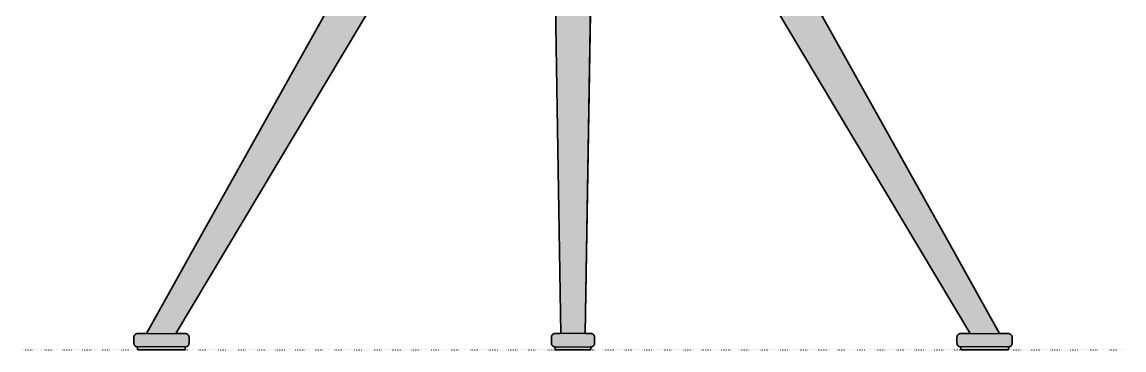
# Model space of a CAD drawing. Header units: millimetres. Extents: x 0 to 1730, y -952 to 439.
# Drawn here: x 990 to 1730, y 0 to 220 of the extents above; entities that cross this region are included whole.
import ezdxf

# ---------------------------------------------------------------- set-up
doc = ezdxf.new("R2010")
doc.units = ezdxf.units.MM
doc.linetypes.add('Dots', pattern=[1, 0, -1])
doc.layers.add('Blocks', color=7, linetype='Continuous')
doc.layers.add('Blocks$Fill', color=7, linetype='Continuous', true_color=0xffffff)
for name, color, linetype, lineweight, true_color in [('Blocks$Inner', 7, 'Continuous', 25, 0x007f00), ('Blocks$Outline', 7, 'Continuous', 35, 0xff3f3f), ('Groud', 7, 'Dots', 25, 0x243775)]:
    doc.layers.add(name, color=color, linetype=linetype, lineweight=lineweight, true_color=true_color)

# ---------------------------------------------------------------- blocks, each defined once
blk = doc.blocks.new('Pyramid 51 Coffee Table Side')
at = {"layer": 'Blocks$Fill'}
blk.add_hatch(color=256, dxfattribs=at).paths.add_polyline_path([(669.9, 439.5), (669.9, 417.5), (619.9, 417.5), (619.9, 415.5), (614.79, 415.5), (612.76, 415.44), (611.81, 415.37), (610.86, 415.27), (609.98, 415.15), (609.55, 415.07), (609.11, 414.99), (608.72, 414.91), (608.33, 414.83), (607.94, 414.73), (607.55, 414.62), (607.23, 414.52), (606.91, 414.42), (606.6, 414.3), (606.45, 414.24), (606.29, 414.17), (606.16, 414.11), (606.03, 414.05), (605.89, 413.99), (605.76, 413.92), (605.66, 413.86), (605.55, 413.79), (605.44, 413.73), (605.34, 413.66), (605.25, 413.59), (605.2, 413.56), (605.16, 413.52), (605.12, 413.49), (605.07, 413.45), (605.03, 413.41), (604.99, 413.38), (604.96, 413.34), (604.92, 413.31), (604.89, 413.27), (604.85, 413.23), (604.82, 413.2), (604.79, 413.16), (604.76, 413.12), (604.74, 413.08), (604.71, 413.05), (604.69, 413.01), (604.67, 412.98), (604.66, 412.95), (604.64, 412.91), (604.62, 412.88), (604.62, 412.86), (604.61, 412.84), (604.6, 412.82), (604.59, 412.8), (604.59, 412.78), (604.58, 412.77), (604.58, 412.75), (604.57, 412.73), (604.57, 412.71), (604.56, 412.69), (604.56, 412.67), (604.55, 412.65), (604.55, 412.63), (604.55, 412.61), (604.55, 412.59), (604.54, 412.58), (604.54, 412.56), (604.54, 412.54), (604.54, 412.52), (604.54, 412.5), (604.54, 412.49), (597.71, 412.49), (452.04, 375.61), (626.46, 64.42), (627.82, 61.98), (656.28, 11), (658.7, 11), (662.17, 11), (662.29, 11), (662.35, 10.99), (662.41, 10.99), (662.47, 10.98), (662.53, 10.97), (662.59, 10.96), (662.65, 10.95), (662.71, 10.94), (662.77, 10.93), (662.83, 10.91), (662.89, 10.89), (662.95, 10.87), (663.01, 10.85), (663.07, 10.83), (663.13, 10.81), (663.19, 10.79), (663.24, 10.76), (663.3, 10.73), (663.35, 10.7), (663.41, 10.67), (663.46, 10.64), (663.51, 10.61), (663.56, 10.58), (663.62, 10.54), (663.66, 10.51), (663.71, 10.47), (663.76, 10.43), (663.81, 10.39), (663.85, 10.35), (663.9, 10.31), (663.94, 10.27), (664.02, 10.18), (664.06, 10.14), (664.1, 10.09), (664.14, 10.04), (664.18, 9.99), (664.21, 9.94), (664.25, 9.89), (664.28, 9.84), (664.31, 9.79), (664.34, 9.74), (664.37, 9.68), (664.4, 9.63), (664.43, 9.57), (664.46, 9.51), (664.48, 9.46), (664.5, 9.4), (664.53, 9.34), (664.55, 9.28), (664.56, 9.22), (664.58, 9.16), (664.6, 9.1), (664.61, 9.04), (664.62, 8.98), (664.64, 8.92), (664.65, 8.86), (664.65, 8.8), (664.66, 8.74), (664.67, 8.68), (664.67, 8.62), (664.67, 8.56), (664.67, 8.5), (664.67, 4.5), (664.67, 4.38), (664.67, 4.32), (664.66, 4.26), (664.65, 4.2), (664.65, 4.14), (664.64, 4.08), (664.62, 4.02), (664.61, 3.96), (664.6, 3.9), (664.58, 3.84), (664.56, 3.78), (664.55, 3.72), (664.53, 3.66), (664.5, 3.6), (664.48, 3.54), (664.46, 3.49), (664.43, 3.43), (664.4, 3.37), (664.37, 3.32), (664.34, 3.26), (664.31, 3.21), (664.28, 3.16), (664.25, 3.11), (664.21, 3.06), (664.18, 3.01), (664.14, 2.96), (664.1, 2.91), (664.06, 2.86), (664.02, 2.82), (663.98, 2.78), (663.94, 2.73), (663.85, 2.65), (663.81, 2.61), (663.76, 2.57), (663.71, 2.53), (663.66, 2.49), (663.62, 2.46), (663.56, 2.42), (663.51, 2.39), (663.46, 2.36), (663.41, 2.33), (663.35, 2.3), (663.3, 2.27), (663.24, 2.24), (663.19, 2.21), (663.13, 2.19), (663.07, 2.17), (663.01, 2.15), (662.95, 2.13), (662.89, 2.11), (662.83, 2.09), (662.77, 2.07), (662.71, 2.06), (662.65, 2.05), (662.59, 2.04), (662.53, 2.03), (662.47, 2.02), (662.41, 2.01), (662.35, 2.01), (662.29, 2), (662.23, 2), (662.17, 2), (662.17, 0), (658.7, 0), (633.64, 0), (630.17, 0), (630.17, 2), (630.05, 2), (629.99, 2.01), (629.93, 2.01), (629.87, 2.02), (629.81, 2.03), (629.75, 2.04), (629.69, 2.05), (629.63, 2.06), (629.57, 2.07), (629.51, 2.09), (629.45, 2.11), (629.39, 2.13), (629.33, 2.15), (629.27, 2.17), (629.22, 2.19), (629.16, 2.21), (629.1, 2.24), (629.05, 2.27), (628.99, 2.3), (628.94, 2.33), (628.88, 2.36), (628.83, 2.39), (628.78, 2.42), (628.73, 2.46), (628.68, 2.49), (628.63, 2.53), (628.58, 2.57), (628.54, 2.61), (628.49, 2.65), (628.45, 2.69), (628.4, 2.73), (628.32, 2.82), (628.28, 2.86), (628.24, 2.91), (628.2, 2.96), (628.17, 3.01), (628.13, 3.06), (628.1, 3.11), (628.06, 3.16), (628.03, 3.21), (628, 3.26), (627.97, 3.32), (627.94, 3.37), (627.91, 3.43), (627.89, 3.49), (627.86, 3.54), (627.84, 3.6), (627.82, 3.66), (627.8, 3.72), (627.78, 3.78), (627.76, 3.84), (627.75, 3.9), (627.73, 3.96), (627.72, 4.02), (627.71, 4.08), (627.7, 4.14), (627.69, 4.2), (627.68, 4.26), (627.68, 4.32), (627.68, 4.38), (627.67, 4.44), (627.67, 4.5), (627.67, 8.5), (627.68, 8.62), (627.68, 8.68), (627.68, 8.74), (627.69, 8.8), (627.7, 8.86), (627.71, 8.92), (627.72, 8.98), (627.73, 9.04), (627.75, 9.1), (627.76, 9.16), (627.78, 9.22), (627.8, 9.28), (627.82, 9.34), (627.84, 9.4), (627.86, 9.46), (627.89, 9.51), (627.91, 9.57), (627.94, 9.63), (627.97, 9.68), (628, 9.74), (628.03, 9.79), (628.06, 9.84), (628.1, 9.89), (628.13, 9.94), (628.17, 9.99), (628.2, 10.04), (628.24, 10.09), (628.28, 10.14), (628.32, 10.18), (628.36, 10.22), (628.4, 10.27), (628.49, 10.35), (628.54, 10.39), (628.58, 10.43), (628.63, 10.47), (628.68, 10.51), (628.73, 10.54), (628.78, 10.58), (628.83, 10.61), (628.88, 10.64), (628.94, 10.67), (628.99, 10.7), (629.05, 10.73), (629.1, 10.76), (629.16, 10.79), (629.22, 10.81), (629.27, 10.83), (629.33, 10.85), (629.39, 10.87), (629.45, 10.89), (629.51, 10.91), (629.57, 10.93), (629.63, 10.94), (629.69, 10.95), (629.75, 10.96), (629.81, 10.97), (629.87, 10.98), (629.93, 10.99), (629.99, 10.99), (630.05, 11), (630.11, 11), (630.17, 11), (630.17, 11), (633.64, 11), (636.47, 11), (422.72, 368.19), (421.4, 368.19), (421.29, 368.17), (421.26, 368.17), (421.23, 368.17), (421.2, 368.17), (421.17, 368.17), (421.17, 368.19), (386.84, 368.19), (384.84, 368.19), (384.4, 368.19), (383.92, 368.19), (378.03, 11), (381.89, 11), (382.01, 11), (382.06, 10.99), (382.12, 10.99), (382.18, 10.98), (382.23, 10.98), (382.29, 10.97), (382.35, 10.96), (382.41, 10.95), (382.46, 10.93), (382.52, 10.92), (382.58, 10.9), (382.64, 10.89), (382.7, 10.87), (382.76, 10.85), (382.81, 10.82), (382.87, 10.8), (382.93, 10.78), (382.99, 10.75), (383.04, 10.72), (383.1, 10.69), (383.15, 10.66), (383.21, 10.63), (383.26, 10.59), (383.31, 10.56), (383.37, 10.52), (383.42, 10.48), (383.47, 10.44), (383.52, 10.4), (383.57, 10.36), (383.62, 10.31), (383.66, 10.27), (383.71, 10.22), (383.75, 10.17), (383.79, 10.13), (383.83, 10.08), (383.87, 10.03), (383.91, 9.97), (383.95, 9.92), (383.99, 9.87), (384.02, 9.81), (384.05, 9.76), (384.08, 9.7), (384.11, 9.65), (384.14, 9.59), (384.17, 9.54), (384.19, 9.48), (384.22, 9.42), (384.24, 9.36), (384.26, 9.3), (384.28, 9.25), (384.3, 9.19), (384.31, 9.13), (384.33, 9.07), (384.34, 9.01), (384.35, 8.95), (384.36, 8.9), (384.37, 8.84), (384.38, 8.78), (384.38, 8.72), (384.39, 8.67), (384.39, 8.61), (384.39, 8.56), (384.39, 8.5), (384.39, 4.5), (384.39, 4.39), (384.39, 4.33), (384.38, 4.28), (384.38, 4.22), (384.37, 4.16), (384.36, 4.1), (384.35, 4.05), (384.34, 3.99), (384.33, 3.93), (384.31, 3.87), (384.3, 3.81), (384.28, 3.75), (384.26, 3.7), (384.24, 3.64), (384.22, 3.58), (384.19, 3.52), (384.17, 3.46), (384.14, 3.41), (384.11, 3.35), (384.08, 3.3), (384.05, 3.24), (384.02, 3.19), (383.99, 3.13), (383.95, 3.08), (383.91, 3.03), (383.87, 2.97), (383.83, 2.92), (383.79, 2.87), (383.75, 2.83), (383.71, 2.78), (383.66, 2.73), (383.62, 2.69), (383.57, 2.64), (383.52, 2.6), (383.47, 2.56), (383.42, 2.52), (383.37, 2.48), (383.31, 2.44), (383.26, 2.41), (383.21, 2.37), (383.15, 2.34), (383.1, 2.31), (383.04, 2.28), (382.99, 2.25), (382.93, 2.22), (382.87, 2.2), (382.81, 2.18), (382.76, 2.15), (382.7, 2.13), (382.64, 2.11), (382.58, 2.1), (382.52, 2.08), (382.46, 2.07), (382.41, 2.05), (382.35, 2.04), (382.29, 2.03), (382.23, 2.02), (382.18, 2.02), (382.12, 2.01), (382.06, 2.01), (382.01, 2), (381.95, 2), (381.89, 2), (381.89, 0), (357.89, 0), (357.89, 2), (357.78, 2), (357.73, 2.01), (357.67, 2.01), (357.61, 2.02), (357.55, 2.02), (357.5, 2.03), (357.44, 2.04), (357.38, 2.05), (357.32, 2.07), (357.26, 2.08), (357.21, 2.1), (357.15, 2.11), (357.09, 2.13), (357.03, 2.15), (356.97, 2.18), (356.92, 2.2), (356.86, 2.22), (356.8, 2.25), (356.75, 2.28), (356.69, 2.31), (356.63, 2.34), (356.58, 2.37), (356.53, 2.41), (356.47, 2.44), (356.42, 2.48), (356.37, 2.52), (356.32, 2.56), (356.27, 2.6), (356.22, 2.64), (356.17, 2.69), (356.13, 2.73), (356.08, 2.78), (356.04, 2.83), (355.99, 2.87), (355.95, 2.92), (355.91, 2.97), (355.87, 3.03), (355.84, 3.08), (355.8, 3.13), (355.77, 3.19), (355.73, 3.24), (355.7, 3.3), (355.67, 3.35), (355.64, 3.41), (355.62, 3.46), (355.59, 3.52), (355.57, 3.58), (355.55, 3.64), (355.53, 3.7), (355.51, 3.75), (355.49, 3.81), (355.47, 3.87), (355.46, 3.93), (355.45, 3.99), (355.44, 4.05), (355.43, 4.1), (355.42, 4.16), (355.41, 4.22), (355.4, 4.28), (355.4, 4.33), (355.4, 4.39), (355.39, 4.44), (355.39, 4.5), (355.39, 8.5), (355.4, 8.61), (355.4, 8.67), (355.4, 8.72), (355.41, 8.78), (355.42, 8.84), (355.43, 8.9), (355.44, 8.95), (355.45, 9.01), (355.46, 9.07), (355.47, 9.13), (355.49, 9.19), (355.51, 9.25), (355.53, 9.3), (355.55, 9.36), (355.57, 9.42), (355.59, 9.48), (355.62, 9.54), (355.64, 9.59), (355.67, 9.65), (355.7, 9.7), (355.73, 9.76), (355.77, 9.81), (355.8, 9.87), (355.84, 9.92), (355.87, 9.97), (355.91, 10.03), (355.95, 10.08), (355.99, 10.13), (356.04, 10.17), (356.08, 10.22), (356.13, 10.27), (356.17, 10.31), (356.22, 10.36), (356.27, 10.4), (356.32, 10.44), (356.37, 10.48), (356.42, 10.52), (356.47, 10.56), (356.53, 10.59), (356.58, 10.63), (356.63, 10.66), (356.69, 10.69), (356.75, 10.72), (356.8, 10.75), (356.86, 10.78), (356.92, 10.8), (356.97, 10.82), (357.03, 10.85), (357.09, 10.87), (357.15, 10.89), (357.21, 10.9), (357.26, 10.92), (357.32, 10.93), (357.38, 10.95), (357.44, 10.96), (357.5, 10.97), (357.55, 10.98), (357.61, 10.98), (357.67, 10.99), (357.73, 10.99), (357.78, 11), (357.84, 11), (357.89, 11), (361.76, 11), (355.86, 368.19), (355.4, 368.19), (354.95, 368.19), (352.95, 368.19), (317.07, 368.19), (103.32, 11), (106.15, 11), (109.62, 11), (109.74, 11), (109.8, 10.99), (109.86, 10.99), (109.92, 10.98), (109.98, 10.97), (110.04, 10.96), (110.1, 10.95), (110.16, 10.94), (110.22, 10.93), (110.28, 10.91), (110.34, 10.89), (110.4, 10.87), (110.46, 10.85), (110.52, 10.83), (110.58, 10.81), (110.63, 10.79), (110.69, 10.76), (110.75, 10.73), (110.8, 10.7), (110.86, 10.67), (110.91, 10.64), (110.96, 10.61), (111.01, 10.58), (111.06, 10.54), (111.11, 10.51), (111.16, 10.47), (111.21, 10.43), (111.26, 10.39), (111.3, 10.35), (111.34, 10.31), (111.39, 10.27), (111.47, 10.18), (111.51, 10.14), (111.55, 10.09), (111.59, 10.04), (111.62, 9.99), (111.66, 9.94), (111.7, 9.89), (111.73, 9.84), (111.76, 9.79), (111.79, 9.74), (111.82, 9.68), (111.85, 9.63), (111.88, 9.57), (111.9, 9.51), (111.93, 9.46), (111.95, 9.4), (111.97, 9.34), (111.99, 9.28), (112.01, 9.22), (112.03, 9.16), (112.05, 9.1), (112.06, 9.04), (112.07, 8.98), (112.08, 8.92), (112.09, 8.86), (112.1, 8.8), (112.11, 8.74), (112.11, 8.68), (112.12, 8.62), (112.12, 8.56), (112.12, 8.5), (112.12, 4.5), (112.12, 4.38), (112.11, 4.32), (112.11, 4.26), (112.1, 4.2), (112.09, 4.14), (112.08, 4.08), (112.07, 4.02), (112.06, 3.96), (112.05, 3.9), (112.03, 3.84), (112.01, 3.78), (111.99, 3.72), (111.97, 3.66), (111.95, 3.6), (111.93, 3.54), (111.9, 3.49), (111.88, 3.43), (111.85, 3.37), (111.82, 3.32), (111.79, 3.26), (111.76, 3.21), (111.73, 3.16), (111.7, 3.11), (111.66, 3.06), (111.62, 3.01), (111.59, 2.96), (111.55, 2.91), (111.51, 2.86), (111.47, 2.82), (111.43, 2.78), (111.39, 2.73), (111.3, 2.65), (111.26, 2.61), (111.21, 2.57), (111.16, 2.53), (111.11, 2.49), (111.06, 2.46), (111.01, 2.42), (110.96, 2.39), (110.91, 2.36), (110.86, 2.33), (110.8, 2.3), (110.75, 2.27), (110.69, 2.24), (110.63, 2.21), (110.58, 2.19), (110.52, 2.17), (110.46, 2.15), (110.4, 2.13), (110.34, 2.11), (110.28, 2.09), (110.22, 2.07), (110.16, 2.06), (110.1, 2.05), (110.04, 2.04), (109.98, 2.03), (109.92, 2.02), (109.86, 2.01), (109.8, 2.01), (109.74, 2), (109.68, 2), (109.62, 2), (109.62, 0), (106.15, 0), (81.09, 0), (77.62, 0), (77.62, 2), (77.5, 2), (77.44, 2.01), (77.38, 2.01), (77.32, 2.02), (77.26, 2.03), (77.2, 2.04), (77.14, 2.05), (77.08, 2.06), (77.02, 2.07), (76.96, 2.09), (76.9, 2.11), (76.84, 2.13), (76.78, 2.15), (76.72, 2.17), (76.66, 2.19), (76.61, 2.21), (76.55, 2.24), (76.49, 2.27), (76.44, 2.3), (76.39, 2.33), (76.33, 2.36), (76.28, 2.39), (76.23, 2.42), (76.18, 2.46), (76.13, 2.49), (76.08, 2.53), (76.03, 2.57), (75.98, 2.61), (75.94, 2.65), (75.9, 2.69), (75.85, 2.73), (75.77, 2.82), (75.73, 2.86), (75.69, 2.91), (75.65, 2.96), (75.62, 3.01), (75.58, 3.06), (75.54, 3.11), (75.51, 3.16), (75.48, 3.21), (75.45, 3.26), (75.42, 3.32), (75.39, 3.37), (75.36, 3.43), (75.34, 3.49), (75.31, 3.54), (75.29, 3.6), (75.27, 3.66), (75.25, 3.72), (75.23, 3.78), (75.21, 3.84), (75.19, 3.9), (75.18, 3.96), (75.17, 4.02), (75.16, 4.08), (75.15, 4.14), (75.14, 4.2), (75.13, 4.26), (75.13, 4.32), (75.12, 4.38), (75.12, 4.44), (75.12, 4.5), (75.12, 8.5), (75.12, 8.62), (75.13, 8.68), (75.13, 8.74), (75.14, 8.8), (75.15, 8.86), (75.16, 8.92), (75.17, 8.98), (75.18, 9.04), (75.19, 9.1), (75.21, 9.16), (75.23, 9.22), (75.25, 9.28), (75.27, 9.34), (75.29, 9.4), (75.31, 9.46), (75.34, 9.51), (75.36, 9.57), (75.39, 9.63), (75.42, 9.68), (75.45, 9.74), (75.48, 9.79), (75.51, 9.84), (75.54, 9.89), (75.58, 9.94), (75.62, 9.99), (75.65, 10.04), (75.69, 10.09), (75.73, 10.14), (75.77, 10.18), (75.81, 10.22), (75.85, 10.27), (75.94, 10.35), (75.98, 10.39), (76.03, 10.43), (76.08, 10.47), (76.13, 10.51), (76.18, 10.54), (76.23, 10.58), (76.28, 10.61), (76.33, 10.64), (76.39, 10.67), (76.44, 10.7), (76.49, 10.73), (76.55, 10.76), (76.61, 10.79), (76.66, 10.81), (76.72, 10.83), (76.78, 10.85), (76.84, 10.87), (76.9, 10.89), (76.96, 10.91), (77.02, 10.93), (77.08, 10.94), (77.14, 10.95), (77.2, 10.96), (77.26, 10.97), (77.32, 10.98), (77.38, 10.99), (77.44, 10.99), (77.5, 11), (77.56, 11), (77.62, 11), (77.62, 11), (81.09, 11), (83.52, 11), (111.97, 61.98), (113.33, 64.42), (287.76, 375.61), (142.09, 412.49), (135.25, 412.49), (135.25, 412.5), (135.25, 412.54), (135.25, 412.56), (135.25, 412.58), (135.25, 412.59), (135.24, 412.61), (135.24, 412.63), (135.24, 412.65), (135.23, 412.67), (135.23, 412.69), (135.23, 412.71), (135.22, 412.73), (135.22, 412.75), (135.21, 412.77), (135.2, 412.78), (135.2, 412.8), (135.19, 412.82), (135.18, 412.84), (135.18, 412.86), (135.17, 412.88), (135.15, 412.91), (135.14, 412.95), (135.12, 412.98), (135.1, 413.01), (135.08, 413.05), (135.06, 413.08), (135.03, 413.12), (135, 413.16), (134.97, 413.2), (134.94, 413.23), (134.9, 413.27), (134.87, 413.31), (134.84, 413.34), (134.8, 413.38), (134.76, 413.41), (134.72, 413.45), (134.68, 413.49), (134.63, 413.52), (134.59, 413.56), (134.54, 413.59), (134.45, 413.66), (134.35, 413.73), (134.24, 413.79), (134.14, 413.86), (134.03, 413.92), (133.9, 413.99), (133.77, 414.05), (133.63, 414.11), (133.5, 414.17), (133.35, 414.24), (133.19, 414.3), (132.88, 414.42), (132.56, 414.52), (132.24, 414.62), (131.85, 414.73), (131.46, 414.83), (131.07, 414.91), (130.68, 414.99), (130.25, 415.07), (129.81, 415.15), (128.93, 415.27), (127.98, 415.37), (127.04, 415.44), (126.02, 415.48), (125, 415.5), (119.89, 415.5), (119.89, 417.5), (69.9, 417.5), (69.9, 439.5), (369.9, 439.5)], flags=0)
at = {"layer": 'Blocks$Inner'}
for points in [[(142.09, 412.49), (317.07, 368.19), (103.32, 11)], [(355.12, 413.48), (361.76, 11)], [(384.67, 413.49), (378.03, 11)], [(83.52, 11), (111.97, 61.98), (113.33, 64.42), (287.76, 375.61)], [(452.04, 375.61), (626.46, 64.42), (627.82, 61.98), (656.28, 11)], [(636.47, 11), (422.72, 368.19), (386.84, 368.19), (384.84, 368.19), (384.4, 368.19), (383.92, 368.19)], [(109.62, 2), (109.62, 0), (106.15, 0), (81.09, 0), (77.62, 0), (77.62, 2)], [(357.89, 2), (357.89, 0), (381.89, 0), (381.89, 2)], [(662.17, 2), (662.17, 0), (658.7, 0), (633.64, 0), (630.17, 0), (630.17, 2)]]:
    blk.add_lwpolyline(points, dxfattribs=at)
for points in [[(111.39, 2.73), (111.34, 2.69), (111.3, 2.65), (111.26, 2.61), (111.21, 2.57), (111.16, 2.53), (111.11, 2.49), (111.06, 2.46), (111.01, 2.42), (110.96, 2.39), (110.91, 2.36), (110.86, 2.33), (110.8, 2.3), (110.75, 2.27), (110.69, 2.24), (110.63, 2.21), (110.58, 2.19), (110.52, 2.17), (110.46, 2.15), (110.4, 2.13), (110.34, 2.11), (110.28, 2.09), (110.22, 2.07), (110.16, 2.06), (110.1, 2.05), (110.04, 2.04), (109.98, 2.03), (109.92, 2.02), (109.86, 2.01), (109.8, 2.01), (109.74, 2), (109.68, 2), (109.62, 2), (106.15, 2), (81.09, 2), (80.67, 2), (77.62, 2), (77.56, 2), (77.5, 2), (77.44, 2.01), (77.38, 2.01), (77.32, 2.02), (77.26, 2.03), (77.2, 2.04), (77.14, 2.05), (77.08, 2.06), (77.02, 2.07), (76.96, 2.09), (76.9, 2.11), (76.84, 2.13), (76.78, 2.15), (76.72, 2.17), (76.66, 2.19), (76.61, 2.21), (76.55, 2.24), (76.49, 2.27), (76.44, 2.3), (76.39, 2.33), (76.33, 2.36), (76.28, 2.39), (76.23, 2.42), (76.18, 2.46), (76.13, 2.49), (76.08, 2.53), (76.03, 2.57), (75.98, 2.61), (75.94, 2.65), (75.9, 2.69), (75.85, 2.73), (75.81, 2.78), (75.77, 2.82), (75.73, 2.86), (75.69, 2.91), (75.65, 2.96), (75.62, 3.01), (75.58, 3.06), (75.54, 3.11), (75.51, 3.16), (75.48, 3.21), (75.45, 3.26), (75.42, 3.32), (75.39, 3.37), (75.36, 3.43), (75.34, 3.49), (75.31, 3.54), (75.29, 3.6), (75.27, 3.66), (75.25, 3.72), (75.23, 3.78), (75.21, 3.84), (75.19, 3.9), (75.18, 3.96), (75.17, 4.02), (75.16, 4.08), (75.15, 4.14), (75.14, 4.2), (75.13, 4.26), (75.13, 4.32), (75.12, 4.38), (75.12, 4.44), (75.12, 4.5), (75.12, 8.5), (75.12, 8.56), (75.12, 8.62), (75.13, 8.68), (75.13, 8.74), (75.14, 8.8), (75.15, 8.86), (75.16, 8.92), (75.17, 8.98), (75.18, 9.04), (75.19, 9.1), (75.21, 9.16), (75.23, 9.22), (75.25, 9.28), (75.27, 9.34), (75.29, 9.4), (75.31, 9.46), (75.34, 9.51), (75.36, 9.57), (75.39, 9.63), (75.42, 9.68), (75.45, 9.74), (75.48, 9.79), (75.51, 9.84), (75.54, 9.89), (75.58, 9.94), (75.62, 9.99), (75.65, 10.04), (75.69, 10.09), (75.73, 10.14), (75.77, 10.18), (75.81, 10.22), (75.85, 10.27), (75.9, 10.31), (75.94, 10.35), (75.98, 10.39), (76.03, 10.43), (76.08, 10.47), (76.13, 10.51), (76.18, 10.54), (76.23, 10.58), (76.28, 10.61), (76.33, 10.64), (76.39, 10.67), (76.44, 10.7), (76.49, 10.73), (76.55, 10.76), (76.61, 10.79), (76.66, 10.81), (76.72, 10.83), (76.78, 10.85), (76.84, 10.87), (76.9, 10.89), (76.96, 10.91), (77.02, 10.93), (77.08, 10.94), (77.14, 10.95), (77.2, 10.96), (77.26, 10.97), (77.32, 10.98), (77.38, 10.99), (77.44, 10.99), (77.5, 11), (77.56, 11), (77.62, 11), (81.09, 11), (106.15, 11), (109.62, 11), (109.68, 11), (109.74, 11), (109.8, 10.99), (109.86, 10.99), (109.92, 10.98), (109.98, 10.97), (110.04, 10.96), (110.1, 10.95), (110.16, 10.94), (110.22, 10.93), (110.28, 10.91), (110.34, 10.89), (110.4, 10.87), (110.46, 10.85), (110.52, 10.83), (110.58, 10.81), (110.63, 10.79), (110.69, 10.76), (110.75, 10.73), (110.8, 10.7), (110.86, 10.67), (110.91, 10.64), (110.96, 10.61), (111.01, 10.58), (111.06, 10.54), (111.11, 10.51), (111.16, 10.47), (111.21, 10.43), (111.26, 10.39), (111.3, 10.35), (111.34, 10.31), (111.39, 10.27), (111.43, 10.22), (111.47, 10.18), (111.51, 10.14), (111.55, 10.09), (111.59, 10.04), (111.62, 9.99), (111.66, 9.94), (111.7, 9.89), (111.73, 9.84), (111.76, 9.79), (111.79, 9.74), (111.82, 9.68), (111.85, 9.63), (111.88, 9.57), (111.9, 9.51), (111.93, 9.46), (111.95, 9.4), (111.97, 9.34), (111.99, 9.28), (112.01, 9.22), (112.03, 9.16), (112.05, 9.1), (112.06, 9.04), (112.07, 8.98), (112.08, 8.92), (112.09, 8.86), (112.1, 8.8), (112.11, 8.74), (112.11, 8.68), (112.12, 8.62), (112.12, 8.56), (112.12, 8.5), (112.12, 4.5), (112.12, 4.44), (112.12, 4.38), (112.11, 4.32), (112.11, 4.26), (112.1, 4.2), (112.09, 4.14), (112.08, 4.08), (112.07, 4.02), (112.06, 3.96), (112.05, 3.9), (112.03, 3.84), (112.01, 3.78), (111.99, 3.72), (111.97, 3.66), (111.95, 3.6), (111.93, 3.54), (111.9, 3.49), (111.88, 3.43), (111.85, 3.37), (111.82, 3.32), (111.79, 3.26), (111.76, 3.21), (111.73, 3.16), (111.7, 3.11), (111.66, 3.06), (111.62, 3.01), (111.59, 2.96), (111.55, 2.91), (111.51, 2.86), (111.47, 2.82), (111.43, 2.78)], [(355.39, 4.5), (355.39, 4.44), (355.4, 4.39), (355.4, 4.33), (355.4, 4.28), (355.41, 4.22), (355.42, 4.16), (355.43, 4.1), (355.44, 4.05), (355.45, 3.99), (355.46, 3.93), (355.47, 3.87), (355.49, 3.81), (355.51, 3.75), (355.53, 3.7), (355.55, 3.64), (355.57, 3.58), (355.59, 3.52), (355.62, 3.46), (355.64, 3.41), (355.67, 3.35), (355.7, 3.3), (355.73, 3.24), (355.77, 3.19), (355.8, 3.13), (355.84, 3.08), (355.87, 3.03), (355.91, 2.97), (355.95, 2.92), (355.99, 2.87), (356.04, 2.83), (356.08, 2.78), (356.13, 2.73), (356.17, 2.69), (356.22, 2.64), (356.27, 2.6), (356.32, 2.56), (356.37, 2.52), (356.42, 2.48), (356.47, 2.44), (356.53, 2.41), (356.58, 2.37), (356.63, 2.34), (356.69, 2.31), (356.75, 2.28), (356.8, 2.25), (356.86, 2.22), (356.92, 2.2), (356.97, 2.18), (357.03, 2.15), (357.09, 2.13), (357.15, 2.11), (357.21, 2.1), (357.26, 2.08), (357.32, 2.07), (357.38, 2.05), (357.44, 2.04), (357.5, 2.03), (357.55, 2.02), (357.61, 2.02), (357.67, 2.01), (357.73, 2.01), (357.78, 2), (357.84, 2), (357.89, 2), (381.89, 2), (381.95, 2), (382.01, 2), (382.06, 2.01), (382.12, 2.01), (382.18, 2.02), (382.23, 2.02), (382.29, 2.03), (382.35, 2.04), (382.41, 2.05), (382.46, 2.07), (382.52, 2.08), (382.58, 2.1), (382.64, 2.11), (382.7, 2.13), (382.76, 2.15), (382.81, 2.18), (382.87, 2.2), (382.93, 2.22), (382.99, 2.25), (383.04, 2.28), (383.1, 2.31), (383.15, 2.34), (383.21, 2.37), (383.26, 2.41), (383.31, 2.44), (383.37, 2.48), (383.42, 2.52), (383.47, 2.56), (383.52, 2.6), (383.57, 2.64), (383.62, 2.69), (383.66, 2.73), (383.71, 2.78), (383.75, 2.83), (383.79, 2.87), (383.83, 2.92), (383.87, 2.97), (383.91, 3.03), (383.95, 3.08), (383.99, 3.13), (384.02, 3.19), (384.05, 3.24), (384.08, 3.3), (384.11, 3.35), (384.14, 3.41), (384.17, 3.46), (384.19, 3.52), (384.22, 3.58), (384.24, 3.64), (384.26, 3.7), (384.28, 3.75), (384.3, 3.81), (384.31, 3.87), (384.33, 3.93), (384.34, 3.99), (384.35, 4.05), (384.36, 4.1), (384.37, 4.16), (384.38, 4.22), (384.38, 4.28), (384.39, 4.33), (384.39, 4.39), (384.39, 4.44), (384.39, 4.5), (384.39, 8.5), (384.39, 8.56), (384.39, 8.61), (384.39, 8.67), (384.38, 8.72), (384.38, 8.78), (384.37, 8.84), (384.36, 8.9), (384.35, 8.95), (384.34, 9.01), (384.33, 9.07), (384.31, 9.13), (384.3, 9.19), (384.28, 9.25), (384.26, 9.3), (384.24, 9.36), (384.22, 9.42), (384.19, 9.48), (384.17, 9.54), (384.14, 9.59), (384.11, 9.65), (384.08, 9.7), (384.05, 9.76), (384.02, 9.81), (383.99, 9.87), (383.95, 9.92), (383.91, 9.97), (383.87, 10.03), (383.83, 10.08), (383.79, 10.13), (383.75, 10.17), (383.71, 10.22), (383.66, 10.27), (383.62, 10.31), (383.57, 10.36), (383.52, 10.4), (383.47, 10.44), (383.42, 10.48), (383.37, 10.52), (383.31, 10.56), (383.26, 10.59), (383.21, 10.63), (383.15, 10.66), (383.1, 10.69), (383.04, 10.72), (382.99, 10.75), (382.93, 10.78), (382.87, 10.8), (382.81, 10.82), (382.76, 10.85), (382.7, 10.87), (382.64, 10.89), (382.58, 10.9), (382.52, 10.92), (382.46, 10.93), (382.41, 10.95), (382.35, 10.96), (382.29, 10.97), (382.23, 10.98), (382.18, 10.98), (382.12, 10.99), (382.06, 10.99), (382.01, 11), (381.95, 11), (381.89, 11), (357.89, 11), (357.84, 11), (357.78, 11), (357.73, 10.99), (357.67, 10.99), (357.61, 10.98), (357.55, 10.98), (357.5, 10.97), (357.44, 10.96), (357.38, 10.95), (357.32, 10.93), (357.26, 10.92), (357.21, 10.9), (357.15, 10.89), (357.09, 10.87), (357.03, 10.85), (356.97, 10.82), (356.92, 10.8), (356.86, 10.78), (356.8, 10.75), (356.75, 10.72), (356.69, 10.69), (356.63, 10.66), (356.58, 10.63), (356.53, 10.59), (356.47, 10.56), (356.42, 10.52), (356.37, 10.48), (356.32, 10.44), (356.27, 10.4), (356.22, 10.36), (356.17, 10.31), (356.13, 10.27), (356.08, 10.22), (356.04, 10.17), (355.99, 10.13), (355.95, 10.08), (355.91, 10.03), (355.87, 9.97), (355.84, 9.92), (355.8, 9.87), (355.77, 9.81), (355.73, 9.76), (355.7, 9.7), (355.67, 9.65), (355.64, 9.59), (355.62, 9.54), (355.59, 9.48), (355.57, 9.42), (355.55, 9.36), (355.53, 9.3), (355.51, 9.25), (355.49, 9.19), (355.47, 9.13), (355.46, 9.07), (355.45, 9.01), (355.44, 8.95), (355.43, 8.9), (355.42, 8.84), (355.41, 8.78), (355.4, 8.72), (355.4, 8.67), (355.4, 8.61), (355.39, 8.56), (355.39, 8.5)], [(662.17, 2), (658.7, 2), (633.64, 2), (630.17, 2), (630.11, 2), (630.05, 2), (629.99, 2.01), (629.93, 2.01), (629.87, 2.02), (629.81, 2.03), (629.75, 2.04), (629.69, 2.05), (629.63, 2.06), (629.57, 2.07), (629.51, 2.09), (629.45, 2.11), (629.39, 2.13), (629.33, 2.15), (629.27, 2.17), (629.22, 2.19), (629.16, 2.21), (629.1, 2.24), (629.05, 2.27), (628.99, 2.3), (628.94, 2.33), (628.88, 2.36), (628.83, 2.39), (628.78, 2.42), (628.73, 2.46), (628.68, 2.49), (628.63, 2.53), (628.58, 2.57), (628.54, 2.61), (628.49, 2.65), (628.45, 2.69), (628.4, 2.73), (628.36, 2.78), (628.32, 2.82), (628.28, 2.86), (628.24, 2.91), (628.2, 2.96), (628.17, 3.01), (628.13, 3.06), (628.1, 3.11), (628.06, 3.16), (628.03, 3.21), (628, 3.26), (627.97, 3.32), (627.94, 3.37), (627.91, 3.43), (627.89, 3.49), (627.86, 3.54), (627.84, 3.6), (627.82, 3.66), (627.8, 3.72), (627.78, 3.78), (627.76, 3.84), (627.75, 3.9), (627.73, 3.96), (627.72, 4.02), (627.71, 4.08), (627.7, 4.14), (627.69, 4.2), (627.68, 4.26), (627.68, 4.32), (627.68, 4.38), (627.67, 4.44), (627.67, 4.5), (627.67, 8.5), (627.67, 8.56), (627.68, 8.62), (627.68, 8.68), (627.68, 8.74), (627.69, 8.8), (627.7, 8.86), (627.71, 8.92), (627.72, 8.98), (627.73, 9.04), (627.75, 9.1), (627.76, 9.16), (627.78, 9.22), (627.8, 9.28), (627.82, 9.34), (627.84, 9.4), (627.86, 9.46), (627.89, 9.51), (627.91, 9.57), (627.94, 9.63), (627.97, 9.68), (628, 9.74), (628.03, 9.79), (628.06, 9.84), (628.1, 9.89), (628.13, 9.94), (628.17, 9.99), (628.2, 10.04), (628.24, 10.09), (628.28, 10.14), (628.32, 10.18), (628.36, 10.22), (628.4, 10.27), (628.45, 10.31), (628.49, 10.35), (628.54, 10.39), (628.58, 10.43), (628.63, 10.47), (628.68, 10.51), (628.73, 10.54), (628.78, 10.58), (628.83, 10.61), (628.88, 10.64), (628.94, 10.67), (628.99, 10.7), (629.05, 10.73), (629.1, 10.76), (629.16, 10.79), (629.22, 10.81), (629.27, 10.83), (629.33, 10.85), (629.39, 10.87), (629.45, 10.89), (629.51, 10.91), (629.57, 10.93), (629.63, 10.94), (629.69, 10.95), (629.75, 10.96), (629.81, 10.97), (629.87, 10.98), (629.93, 10.99), (629.99, 10.99), (630.05, 11), (630.11, 11), (630.17, 11), (633.64, 11), (658.7, 11), (662.17, 11), (662.23, 11), (662.29, 11), (662.35, 10.99), (662.41, 10.99), (662.47, 10.98), (662.53, 10.97), (662.59, 10.96), (662.65, 10.95), (662.71, 10.94), (662.77, 10.93), (662.83, 10.91), (662.89, 10.89), (662.95, 10.87), (663.01, 10.85), (663.07, 10.83), (663.13, 10.81), (663.19, 10.79), (663.24, 10.76), (663.3, 10.73), (663.35, 10.7), (663.41, 10.67), (663.46, 10.64), (663.51, 10.61), (663.56, 10.58), (663.62, 10.54), (663.66, 10.51), (663.71, 10.47), (663.76, 10.43), (663.81, 10.39), (663.85, 10.35), (663.9, 10.31), (663.94, 10.27), (663.98, 10.22), (664.02, 10.18), (664.06, 10.14), (664.1, 10.09), (664.14, 10.04), (664.18, 9.99), (664.21, 9.94), (664.25, 9.89), (664.28, 9.84), (664.31, 9.79), (664.34, 9.74), (664.37, 9.68), (664.4, 9.63), (664.43, 9.57), (664.46, 9.51), (664.48, 9.46), (664.5, 9.4), (664.53, 9.34), (664.55, 9.28), (664.56, 9.22), (664.58, 9.16), (664.6, 9.1), (664.61, 9.04), (664.62, 8.98), (664.64, 8.92), (664.65, 8.86), (664.65, 8.8), (664.66, 8.74), (664.67, 8.68), (664.67, 8.62), (664.67, 8.56), (664.67, 8.5), (664.67, 4.5), (664.67, 4.44), (664.67, 4.38), (664.67, 4.32), (664.66, 4.26), (664.65, 4.2), (664.65, 4.14), (664.64, 4.08), (664.62, 4.02), (664.61, 3.96), (664.6, 3.9), (664.58, 3.84), (664.56, 3.78), (664.55, 3.72), (664.53, 3.66), (664.5, 3.6), (664.48, 3.54), (664.46, 3.49), (664.43, 3.43), (664.4, 3.37), (664.37, 3.32), (664.34, 3.26), (664.31, 3.21), (664.28, 3.16), (664.25, 3.11), (664.21, 3.06), (664.18, 3.01), (664.14, 2.96), (664.1, 2.91), (664.06, 2.86), (664.02, 2.82), (663.98, 2.78), (663.94, 2.73), (663.9, 2.69), (663.85, 2.65), (663.81, 2.61), (663.76, 2.57), (663.71, 2.53), (663.66, 2.49), (663.62, 2.46), (663.56, 2.42), (663.51, 2.39), (663.46, 2.36), (663.41, 2.33), (663.35, 2.3), (663.3, 2.27), (663.24, 2.24), (663.19, 2.21), (663.13, 2.19), (663.07, 2.17), (663.01, 2.15), (662.95, 2.13), (662.89, 2.11), (662.83, 2.09), (662.77, 2.07), (662.71, 2.06), (662.65, 2.05), (662.59, 2.04), (662.53, 2.03), (662.47, 2.02), (662.41, 2.01), (662.35, 2.01), (662.29, 2), (662.23, 2)]]:
    blk.add_lwpolyline(points, close=True, dxfattribs=at)
at = {"layer": 'Blocks$Outline'}
for points in [[(113.33, 64.42), (287.76, 375.61)], [(452.04, 375.61), (626.46, 64.42)], [(317.07, 368.19), (103.32, 11)], [(361.76, 11), (355.86, 368.19)], [(383.92, 368.19), (378.03, 11)], [(636.47, 11), (422.72, 368.19)], [(83.52, 11), (111.97, 61.98)], [(111.97, 61.98), (113.33, 64.42)], [(626.46, 64.42), (627.82, 61.98)], [(627.82, 61.98), (656.28, 11)], [(75.12, 8.5), (75.12, 8.56), (75.12, 8.62), (75.13, 8.68), (75.13, 8.74), (75.14, 8.8), (75.15, 8.86), (75.16, 8.92), (75.17, 8.98), (75.18, 9.04), (75.19, 9.1), (75.21, 9.16), (75.23, 9.22), (75.25, 9.28), (75.27, 9.34), (75.29, 9.4), (75.31, 9.46), (75.34, 9.51), (75.36, 9.57), (75.39, 9.63), (75.42, 9.68), (75.45, 9.74), (75.48, 9.79), (75.51, 9.84), (75.54, 9.89), (75.58, 9.94), (75.62, 9.99), (75.65, 10.04), (75.69, 10.09), (75.73, 10.14), (75.77, 10.18), (75.81, 10.22), (75.85, 10.27)], [(75.12, 4.5), (75.12, 8.5)], [(75.85, 10.27), (75.9, 10.31), (75.94, 10.35), (75.98, 10.39), (76.03, 10.43), (76.08, 10.47), (76.13, 10.51), (76.18, 10.54), (76.23, 10.58), (76.28, 10.61), (76.33, 10.64), (76.39, 10.67), (76.44, 10.7), (76.49, 10.73), (76.55, 10.76), (76.61, 10.79), (76.66, 10.81), (76.72, 10.83), (76.78, 10.85), (76.84, 10.87), (76.9, 10.89), (76.96, 10.91), (77.02, 10.93), (77.08, 10.94), (77.14, 10.95), (77.2, 10.96), (77.26, 10.97), (77.32, 10.98), (77.38, 10.99), (77.44, 10.99), (77.5, 11), (77.56, 11), (77.62, 11)], [(77.62, 11), (77.62, 11)], [(77.62, 11), (81.09, 11)], [(81.09, 11), (83.52, 11)], [(103.32, 11), (106.15, 11)], [(106.15, 11), (109.62, 11)], [(109.62, 11), (109.68, 11), (109.74, 11), (109.8, 10.99), (109.86, 10.99), (109.92, 10.98), (109.98, 10.97), (110.04, 10.96), (110.1, 10.95), (110.16, 10.94), (110.22, 10.93), (110.28, 10.91), (110.34, 10.89), (110.4, 10.87), (110.46, 10.85), (110.52, 10.83), (110.58, 10.81), (110.63, 10.79), (110.69, 10.76), (110.75, 10.73), (110.8, 10.7), (110.86, 10.67), (110.91, 10.64), (110.96, 10.61), (111.01, 10.58), (111.06, 10.54), (111.11, 10.51), (111.16, 10.47), (111.21, 10.43), (111.26, 10.39), (111.3, 10.35), (111.34, 10.31), (111.39, 10.27)], [(111.39, 10.27), (111.43, 10.22), (111.47, 10.18), (111.51, 10.14), (111.55, 10.09), (111.59, 10.04), (111.62, 9.99), (111.66, 9.94), (111.7, 9.89), (111.73, 9.84), (111.76, 9.79), (111.79, 9.74), (111.82, 9.68), (111.85, 9.63), (111.88, 9.57), (111.9, 9.51), (111.93, 9.46), (111.95, 9.4), (111.97, 9.34), (111.99, 9.28), (112.01, 9.22), (112.03, 9.16), (112.05, 9.1), (112.06, 9.04), (112.07, 8.98), (112.08, 8.92), (112.09, 8.86), (112.1, 8.8), (112.11, 8.74), (112.11, 8.68), (112.12, 8.62), (112.12, 8.56), (112.12, 8.5)], [(112.12, 8.5), (112.12, 4.5)], [(355.39, 8.5), (355.39, 8.56), (355.4, 8.61), (355.4, 8.67), (355.4, 8.72), (355.41, 8.78), (355.42, 8.84), (355.43, 8.9), (355.44, 8.95), (355.45, 9.01), (355.46, 9.07), (355.47, 9.13), (355.49, 9.19), (355.51, 9.25), (355.53, 9.3), (355.55, 9.36), (355.57, 9.42), (355.59, 9.48), (355.62, 9.54), (355.64, 9.59), (355.67, 9.65), (355.7, 9.7), (355.73, 9.76), (355.77, 9.81), (355.8, 9.87), (355.84, 9.92), (355.87, 9.97), (355.91, 10.03), (355.95, 10.08), (355.99, 10.13), (356.04, 10.17), (356.08, 10.22), (356.13, 10.27), (356.17, 10.31), (356.22, 10.36), (356.27, 10.4), (356.32, 10.44), (356.37, 10.48), (356.42, 10.52), (356.47, 10.56), (356.53, 10.59), (356.58, 10.63), (356.63, 10.66), (356.69, 10.69), (356.75, 10.72), (356.8, 10.75), (356.86, 10.78), (356.92, 10.8), (356.97, 10.82), (357.03, 10.85), (357.09, 10.87), (357.15, 10.89), (357.21, 10.9), (357.26, 10.92), (357.32, 10.93), (357.38, 10.95), (357.44, 10.96), (357.5, 10.97), (357.55, 10.98), (357.61, 10.98), (357.67, 10.99), (357.73, 10.99), (357.78, 11), (357.84, 11), (357.89, 11)], [(355.39, 4.5), (355.39, 8.5)], [(357.89, 11), (361.76, 11)], [(378.03, 11), (381.89, 11)], [(381.89, 11), (381.95, 11), (382.01, 11), (382.06, 10.99), (382.12, 10.99), (382.18, 10.98), (382.23, 10.98), (382.29, 10.97), (382.35, 10.96), (382.41, 10.95), (382.46, 10.93), (382.52, 10.92), (382.58, 10.9), (382.64, 10.89), (382.7, 10.87), (382.76, 10.85), (382.81, 10.82), (382.87, 10.8), (382.93, 10.78), (382.99, 10.75), (383.04, 10.72), (383.1, 10.69), (383.15, 10.66), (383.21, 10.63), (383.26, 10.59), (383.31, 10.56), (383.37, 10.52), (383.42, 10.48), (383.47, 10.44), (383.52, 10.4), (383.57, 10.36), (383.62, 10.31), (383.66, 10.27), (383.71, 10.22), (383.75, 10.17), (383.79, 10.13), (383.83, 10.08), (383.87, 10.03), (383.91, 9.97), (383.95, 9.92), (383.99, 9.87), (384.02, 9.81), (384.05, 9.76), (384.08, 9.7), (384.11, 9.65), (384.14, 9.59), (384.17, 9.54), (384.19, 9.48), (384.22, 9.42), (384.24, 9.36), (384.26, 9.3), (384.28, 9.25), (384.3, 9.19), (384.31, 9.13), (384.33, 9.07), (384.34, 9.01), (384.35, 8.95), (384.36, 8.9), (384.37, 8.84), (384.38, 8.78), (384.38, 8.72), (384.39, 8.67), (384.39, 8.61), (384.39, 8.56), (384.39, 8.5)], [(384.39, 8.5), (384.39, 4.5)], [(627.67, 8.5), (627.67, 8.56), (627.68, 8.62), (627.68, 8.68), (627.68, 8.74), (627.69, 8.8), (627.7, 8.86), (627.71, 8.92), (627.72, 8.98), (627.73, 9.04), (627.75, 9.1), (627.76, 9.16), (627.78, 9.22), (627.8, 9.28), (627.82, 9.34), (627.84, 9.4), (627.86, 9.46), (627.89, 9.51), (627.91, 9.57), (627.94, 9.63), (627.97, 9.68), (628, 9.74), (628.03, 9.79), (628.06, 9.84), (628.1, 9.89), (628.13, 9.94), (628.17, 9.99), (628.2, 10.04), (628.24, 10.09), (628.28, 10.14), (628.32, 10.18), (628.36, 10.22), (628.4, 10.27)], [(627.67, 4.5), (627.67, 8.5)], [(628.4, 10.27), (628.45, 10.31), (628.49, 10.35), (628.54, 10.39), (628.58, 10.43), (628.63, 10.47), (628.68, 10.51), (628.73, 10.54), (628.78, 10.58), (628.83, 10.61), (628.88, 10.64), (628.94, 10.67), (628.99, 10.7), (629.05, 10.73), (629.1, 10.76), (629.16, 10.79), (629.22, 10.81), (629.27, 10.83), (629.33, 10.85), (629.39, 10.87), (629.45, 10.89), (629.51, 10.91), (629.57, 10.93), (629.63, 10.94), (629.69, 10.95), (629.75, 10.96), (629.81, 10.97), (629.87, 10.98), (629.93, 10.99), (629.99, 10.99), (630.05, 11), (630.11, 11), (630.17, 11)], [(630.17, 11), (630.17, 11)], [(630.17, 11), (633.64, 11)], [(633.64, 11), (636.47, 11)], [(656.28, 11), (658.7, 11)], [(658.7, 11), (662.17, 11)], [(662.17, 11), (662.23, 11), (662.29, 11), (662.35, 10.99), (662.41, 10.99), (662.47, 10.98), (662.53, 10.97), (662.59, 10.96), (662.65, 10.95), (662.71, 10.94), (662.77, 10.93), (662.83, 10.91), (662.89, 10.89), (662.95, 10.87), (663.01, 10.85), (663.07, 10.83), (663.13, 10.81), (663.19, 10.79), (663.24, 10.76), (663.3, 10.73), (663.35, 10.7), (663.41, 10.67), (663.46, 10.64), (663.51, 10.61), (663.56, 10.58), (663.62, 10.54), (663.66, 10.51), (663.71, 10.47), (663.76, 10.43), (663.81, 10.39), (663.85, 10.35), (663.9, 10.31), (663.94, 10.27)], [(663.94, 10.27), (663.98, 10.22), (664.02, 10.18), (664.06, 10.14), (664.1, 10.09), (664.14, 10.04), (664.18, 9.99), (664.21, 9.94), (664.25, 9.89), (664.28, 9.84), (664.31, 9.79), (664.34, 9.74), (664.37, 9.68), (664.4, 9.63), (664.43, 9.57), (664.46, 9.51), (664.48, 9.46), (664.5, 9.4), (664.53, 9.34), (664.55, 9.28), (664.56, 9.22), (664.58, 9.16), (664.6, 9.1), (664.61, 9.04), (664.62, 8.98), (664.64, 8.92), (664.65, 8.86), (664.65, 8.8), (664.66, 8.74), (664.67, 8.68), (664.67, 8.62), (664.67, 8.56), (664.67, 8.5)], [(664.67, 8.5), (664.67, 4.5)], [(75.85, 2.73), (75.81, 2.78), (75.77, 2.82), (75.73, 2.86), (75.69, 2.91), (75.65, 2.96), (75.62, 3.01), (75.58, 3.06), (75.54, 3.11), (75.51, 3.16), (75.48, 3.21), (75.45, 3.26), (75.42, 3.32), (75.39, 3.37), (75.36, 3.43), (75.34, 3.49), (75.31, 3.54), (75.29, 3.6), (75.27, 3.66), (75.25, 3.72), (75.23, 3.78), (75.21, 3.84), (75.19, 3.9), (75.18, 3.96), (75.17, 4.02), (75.16, 4.08), (75.15, 4.14), (75.14, 4.2), (75.13, 4.26), (75.13, 4.32), (75.12, 4.38), (75.12, 4.44), (75.12, 4.5)], [(77.62, 2), (77.56, 2), (77.5, 2), (77.44, 2.01), (77.38, 2.01), (77.32, 2.02), (77.26, 2.03), (77.2, 2.04), (77.14, 2.05), (77.08, 2.06), (77.02, 2.07), (76.96, 2.09), (76.9, 2.11), (76.84, 2.13), (76.78, 2.15), (76.72, 2.17), (76.66, 2.19), (76.61, 2.21), (76.55, 2.24), (76.49, 2.27), (76.44, 2.3), (76.39, 2.33), (76.33, 2.36), (76.28, 2.39), (76.23, 2.42), (76.18, 2.46), (76.13, 2.49), (76.08, 2.53), (76.03, 2.57), (75.98, 2.61), (75.94, 2.65), (75.9, 2.69), (75.85, 2.73)], [(77.62, 0), (77.62, 2)], [(81.09, 0), (77.62, 0)], [(106.15, 0), (81.09, 0)], [(109.62, 0), (106.15, 0)], [(111.39, 2.73), (111.34, 2.69), (111.3, 2.65), (111.26, 2.61), (111.21, 2.57), (111.16, 2.53), (111.11, 2.49), (111.06, 2.46), (111.01, 2.42), (110.96, 2.39), (110.91, 2.36), (110.86, 2.33), (110.8, 2.3), (110.75, 2.27), (110.69, 2.24), (110.63, 2.21), (110.58, 2.19), (110.52, 2.17), (110.46, 2.15), (110.4, 2.13), (110.34, 2.11), (110.28, 2.09), (110.22, 2.07), (110.16, 2.06), (110.1, 2.05), (110.04, 2.04), (109.98, 2.03), (109.92, 2.02), (109.86, 2.01), (109.8, 2.01), (109.74, 2), (109.68, 2), (109.62, 2)], [(109.62, 2), (109.62, 0)], [(112.12, 4.5), (112.12, 4.44), (112.12, 4.38), (112.11, 4.32), (112.11, 4.26), (112.1, 4.2), (112.09, 4.14), (112.08, 4.08), (112.07, 4.02), (112.06, 3.96), (112.05, 3.9), (112.03, 3.84), (112.01, 3.78), (111.99, 3.72), (111.97, 3.66), (111.95, 3.6), (111.93, 3.54), (111.9, 3.49), (111.88, 3.43), (111.85, 3.37), (111.82, 3.32), (111.79, 3.26), (111.76, 3.21), (111.73, 3.16), (111.7, 3.11), (111.66, 3.06), (111.62, 3.01), (111.59, 2.96), (111.55, 2.91), (111.51, 2.86), (111.47, 2.82), (111.43, 2.78), (111.39, 2.73)], [(357.89, 2), (357.84, 2), (357.78, 2), (357.73, 2.01), (357.67, 2.01), (357.61, 2.02), (357.55, 2.02), (357.5, 2.03), (357.44, 2.04), (357.38, 2.05), (357.32, 2.07), (357.26, 2.08), (357.21, 2.1), (357.15, 2.11), (357.09, 2.13), (357.03, 2.15), (356.97, 2.18), (356.92, 2.2), (356.86, 2.22), (356.8, 2.25), (356.75, 2.28), (356.69, 2.31), (356.63, 2.34), (356.58, 2.37), (356.53, 2.41), (356.47, 2.44), (356.42, 2.48), (356.37, 2.52), (356.32, 2.56), (356.27, 2.6), (356.22, 2.64), (356.17, 2.69), (356.13, 2.73), (356.08, 2.78), (356.04, 2.83), (355.99, 2.87), (355.95, 2.92), (355.91, 2.97), (355.87, 3.03), (355.84, 3.08), (355.8, 3.13), (355.77, 3.19), (355.73, 3.24), (355.7, 3.3), (355.67, 3.35), (355.64, 3.41), (355.62, 3.46), (355.59, 3.52), (355.57, 3.58), (355.55, 3.64), (355.53, 3.7), (355.51, 3.75), (355.49, 3.81), (355.47, 3.87), (355.46, 3.93), (355.45, 3.99), (355.44, 4.05), (355.43, 4.1), (355.42, 4.16), (355.41, 4.22), (355.4, 4.28), (355.4, 4.33), (355.4, 4.39), (355.39, 4.44), (355.39, 4.5)], [(357.89, 0), (357.89, 2)], [(381.89, 0), (357.89, 0)], [(384.39, 4.5), (384.39, 4.44), (384.39, 4.39), (384.39, 4.33), (384.38, 4.28), (384.38, 4.22), (384.37, 4.16), (384.36, 4.1), (384.35, 4.05), (384.34, 3.99), (384.33, 3.93), (384.31, 3.87), (384.3, 3.81), (384.28, 3.75), (384.26, 3.7), (384.24, 3.64), (384.22, 3.58), (384.19, 3.52), (384.17, 3.46), (384.14, 3.41), (384.11, 3.35), (384.08, 3.3), (384.05, 3.24), (384.02, 3.19), (383.99, 3.13), (383.95, 3.08), (383.91, 3.03), (383.87, 2.97), (383.83, 2.92), (383.79, 2.87), (383.75, 2.83), (383.71, 2.78), (383.66, 2.73), (383.62, 2.69), (383.57, 2.64), (383.52, 2.6), (383.47, 2.56), (383.42, 2.52), (383.37, 2.48), (383.31, 2.44), (383.26, 2.41), (383.21, 2.37), (383.15, 2.34), (383.1, 2.31), (383.04, 2.28), (382.99, 2.25), (382.93, 2.22), (382.87, 2.2), (382.81, 2.18), (382.76, 2.15), (382.7, 2.13), (382.64, 2.11), (382.58, 2.1), (382.52, 2.08), (382.46, 2.07), (382.41, 2.05), (382.35, 2.04), (382.29, 2.03), (382.23, 2.02), (382.18, 2.02), (382.12, 2.01), (382.06, 2.01), (382.01, 2), (381.95, 2), (381.89, 2)], [(381.89, 2), (381.89, 0)], [(628.4, 2.73), (628.36, 2.78), (628.32, 2.82), (628.28, 2.86), (628.24, 2.91), (628.2, 2.96), (628.17, 3.01), (628.13, 3.06), (628.1, 3.11), (628.06, 3.16), (628.03, 3.21), (628, 3.26), (627.97, 3.32), (627.94, 3.37), (627.91, 3.43), (627.89, 3.49), (627.86, 3.54), (627.84, 3.6), (627.82, 3.66), (627.8, 3.72), (627.78, 3.78), (627.76, 3.84), (627.75, 3.9), (627.73, 3.96), (627.72, 4.02), (627.71, 4.08), (627.7, 4.14), (627.69, 4.2), (627.68, 4.26), (627.68, 4.32), (627.68, 4.38), (627.67, 4.44), (627.67, 4.5)], [(630.17, 2), (630.11, 2), (630.05, 2), (629.99, 2.01), (629.93, 2.01), (629.87, 2.02), (629.81, 2.03), (629.75, 2.04), (629.69, 2.05), (629.63, 2.06), (629.57, 2.07), (629.51, 2.09), (629.45, 2.11), (629.39, 2.13), (629.33, 2.15), (629.27, 2.17), (629.22, 2.19), (629.16, 2.21), (629.1, 2.24), (629.05, 2.27), (628.99, 2.3), (628.94, 2.33), (628.88, 2.36), (628.83, 2.39), (628.78, 2.42), (628.73, 2.46), (628.68, 2.49), (628.63, 2.53), (628.58, 2.57), (628.54, 2.61), (628.49, 2.65), (628.45, 2.69), (628.4, 2.73)], [(630.17, 0), (630.17, 2)], [(633.64, 0), (630.17, 0)], [(658.7, 0), (633.64, 0)], [(662.17, 0), (658.7, 0)], [(663.94, 2.73), (663.9, 2.69), (663.85, 2.65), (663.81, 2.61), (663.76, 2.57), (663.71, 2.53), (663.66, 2.49), (663.62, 2.46), (663.56, 2.42), (663.51, 2.39), (663.46, 2.36), (663.41, 2.33), (663.35, 2.3), (663.3, 2.27), (663.24, 2.24), (663.19, 2.21), (663.13, 2.19), (663.07, 2.17), (663.01, 2.15), (662.95, 2.13), (662.89, 2.11), (662.83, 2.09), (662.77, 2.07), (662.71, 2.06), (662.65, 2.05), (662.59, 2.04), (662.53, 2.03), (662.47, 2.02), (662.41, 2.01), (662.35, 2.01), (662.29, 2), (662.23, 2), (662.17, 2)], [(662.17, 2), (662.17, 0)], [(664.67, 4.5), (664.67, 4.44), (664.67, 4.38), (664.67, 4.32), (664.66, 4.26), (664.65, 4.2), (664.65, 4.14), (664.64, 4.08), (664.62, 4.02), (664.61, 3.96), (664.6, 3.9), (664.58, 3.84), (664.56, 3.78), (664.55, 3.72), (664.53, 3.66), (664.5, 3.6), (664.48, 3.54), (664.46, 3.49), (664.43, 3.43), (664.4, 3.37), (664.37, 3.32), (664.34, 3.26), (664.31, 3.21), (664.28, 3.16), (664.25, 3.11), (664.21, 3.06), (664.18, 3.01), (664.14, 2.96), (664.1, 2.91), (664.06, 2.86), (664.02, 2.82), (663.98, 2.78), (663.94, 2.73)]]:
    blk.add_lwpolyline(points, dxfattribs=at)

msp = doc.modelspace()

# ---------------------------------------------------------------- linework, layer by layer
at = {"layer": 'Groud'}
msp.add_lwpolyline([(989.93, 0), (1729.72, 0)], dxfattribs=at)

# ---------------------------------------------------------------- block references
at = {"layer": 'Blocks'}
msp.add_blockref('Pyramid 51 Coffee Table Side', (989.93, 0), dxfattribs=at)

doc.saveas('drawing.dxf')
